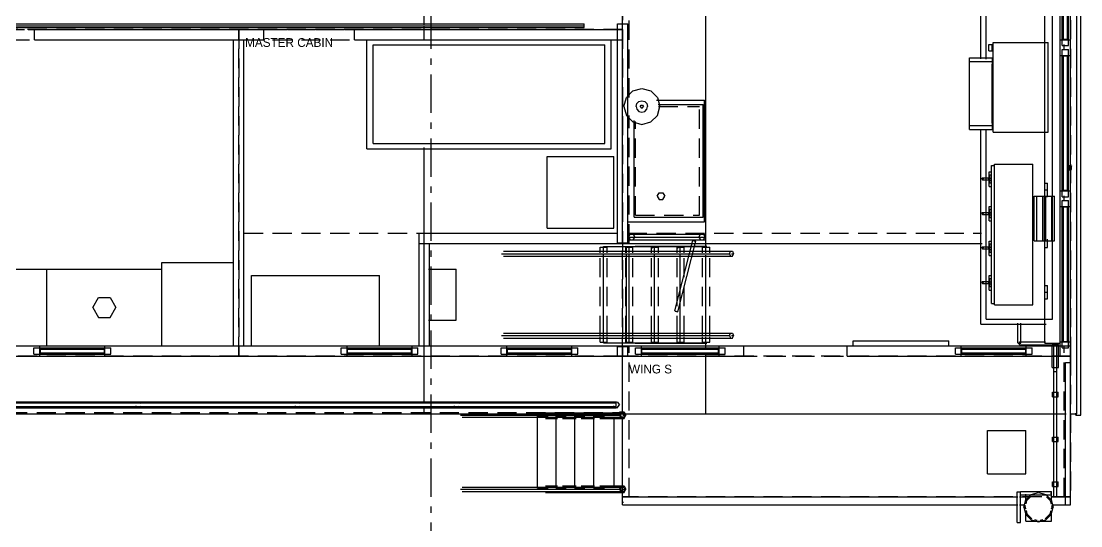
# Model space of a CAD drawing. Extents: x 5 to 836, y 5 to 589.
# Drawn here: x 213 to 378.6, y 383.5 to 462.3 of the extents above; entities that cross this region are included whole.
import ezdxf

# ---------------------------------------------------------------- set-up
doc = ezdxf.new("R2010")
doc.units = 0
doc.linetypes.add('CENTER', pattern=[10, 6, -1.5, 1, -1.5])
doc.linetypes.add('DASHED', pattern=[4.5, 3, -1.5])
for name, color, linetype in [('CENTRE', 4, 'CENTER'), ('CUT', 7, 'CONTINUOUS'), ('DETAIL', 8, 'CONTINUOUS'), ('GA', 4, 'DASHED'), ('GA-TEXT', 4, 'CONTINUOUS'), ('MARKING', 4, 'DASHED'), ('OUTLINE', 7, 'CONTINUOUS')]:
    doc.layers.add(name, color=color, linetype=linetype)

msp = doc.modelspace()

# ---------------------------------------------------------------- linework, layer by layer
at = {"layer": 'CENTRE'}
msp.add_line((277, 564), (277, 377), dxfattribs=at)
at = {"layer": 'CUT'}
for p, q in [((375.9, 459.5), (375.9, 480.5)), ((376.5, 459.5), (376.5, 480.5)), ((215.08, 461), (250.92, 461)), ((215.08, 459.4), (215.08, 461)), ((250.92, 459.4), (250.92, 461)), ((265.08, 461), (307, 461)), ((265.08, 459.4), (265.08, 461)), ((306.2, 461.92), (307.8, 461.92)), ((306.2, 427.6), (306.2, 461.92)), ((307, 459.4), (307, 461)), ((307.8, 427.68), (307.8, 461.92)), ((215.08, 459.4), (250.92, 459.4)), ((246.2, 411.6), (246.2, 459.4)), ((247.8, 411.6), (247.8, 459.4)), ((265.08, 459.4), (307, 459.4)), ((364.9, 459), (373.5, 459)), ((364.9, 445), (364.9, 459)), ((373.5, 445), (373.5, 459)), ((375.4, 456.98), (375.4, 459.42)), ((375.4, 459.42), (377, 459.42)), ((375.7, 459.5), (376.7, 459.5)), ((375.7, 458.5), (375.7, 459.5)), ((376.7, 458.5), (376.7, 459.5)), ((377, 456.98), (377, 459.42)), ((375.7, 458.5), (376.7, 458.5)), ((375.7, 456.9), (375.7, 457.9)), ((375.7, 457.9), (376.7, 457.9)), ((376.7, 456.9), (376.7, 457.9)), ((361.2, 445.41), (361.2, 456.6)), ((361.2, 456.6), (364.8, 456.6)), ((361.2, 456), (364.8, 456)), ((364.8, 445.4), (364.8, 456.59)), ((375.4, 456.98), (377, 456.98)), ((375.7, 456.9), (376.7, 456.9)), ((375.9, 435.9), (375.9, 456.9)), ((376.5, 435.9), (376.5, 456.9)), ((309.1, 449), (309.22, 449.45)), ((309.1, 449), (309.22, 448.55)), ((309.22, 449.45), (309.55, 449.78)), ((309.55, 449.78), (310, 449.9)), ((310, 449.9), (310.45, 449.78)), ((310.45, 449.78), (310.78, 449.45)), ((310.78, 449.45), (310.9, 449)), ((310.78, 448.55), (310.9, 449)), ((309.22, 448.55), (309.55, 448.22)), ((309.55, 448.22), (310, 448.1)), ((310, 448.1), (310.45, 448.22)), ((310.45, 448.22), (310.78, 448.55)), ((361.2, 446), (364.8, 446)), ((361.2, 445.4), (364.8, 445.4)), ((364.9, 445), (373.5, 445)), ((295.2, 441.2), (305.6, 441.2)), ((295.2, 430), (295.2, 441.2)), ((305.6, 430), (305.6, 441.2)), ((376.51, 439.34), (376.51, 439.55)), ((376.52, 439.56), (376.74, 439.56)), ((376.52, 439.32), (376.74, 439.32)), ((376.75, 439.34), (376.75, 439.55)), ((376.82, 439.22), (376.82, 439.66)), ((376.85, 439.69), (377.11, 439.69)), ((376.85, 439.19), (377.11, 439.19)), ((377.14, 439.22), (377.14, 439.66)), ((375.4, 433.38), (375.4, 435.82)), ((375.4, 435.82), (377, 435.82)), ((375.7, 435.9), (376.7, 435.9)), ((375.7, 434.9), (375.7, 435.9)), ((376.7, 434.9), (376.7, 435.9)), ((377, 433.38), (377, 435.82)), ((375.7, 434.9), (376.7, 434.9)), ((375.7, 433.3), (375.7, 434.3)), ((375.7, 434.3), (376.7, 434.3)), ((376.7, 433.3), (376.7, 434.3)), ((375.4, 433.38), (377, 433.38)), ((375.7, 433.3), (376.7, 433.3)), ((375.9, 412.3), (375.9, 433.3)), ((376.5, 412.3), (376.5, 433.3)), ((275.2, 429.2), (306.2, 429.2)), ((275.2, 411.6), (275.2, 429.2)), ((295.2, 430), (305.6, 430)), ((275.2, 427.6), (306.2, 427.6)), ((276.8, 411.6), (276.8, 427.6)), ((306.2, 427.68), (307.8, 427.68)), ((235, 411.6), (235, 424.6)), ((235, 424.6), (246.2, 424.6)), ((343, 412.4), (358, 412.4)), ((343, 411.6), (343, 412.4)), ((358, 411.6), (358, 412.4)), ((176.08, 411.6), (215.92, 411.6)), ((215, 411.3), (216, 411.3)), ((215, 410.3), (215, 411.3)), ((215.92, 410), (215.92, 411.6)), ((216, 410.3), (216, 411.3)), ((216, 411.1), (226, 411.1)), ((226, 410.3), (226, 411.3)), ((226, 411.3), (227, 411.3)), ((226.08, 411.6), (263.92, 411.6)), ((226.08, 410), (226.08, 411.6)), ((227, 410.3), (227, 411.3)), ((263, 411.3), (264, 411.3)), ((263, 410.3), (263, 411.3)), ((263.92, 410), (263.92, 411.6)), ((264, 410.3), (264, 411.3)), ((264, 411.1), (274, 411.1)), ((274, 410.3), (274, 411.3)), ((274, 411.3), (275, 411.3)), ((274.08, 411.6), (288.92, 411.6)), ((274.08, 410), (274.08, 411.6)), ((275, 410.3), (275, 411.3)), ((288, 411.3), (289, 411.3)), ((288, 410.3), (288, 411.3)), ((288.92, 410), (288.92, 411.6)), ((289, 410.3), (289, 411.3)), ((289, 411.1), (299, 411.1)), ((299, 410.3), (299, 411.3)), ((299, 411.3), (300, 411.3)), ((299.08, 411.6), (309.92, 411.6)), ((299.08, 410), (299.08, 411.6)), ((300, 410.3), (300, 411.3)), ((306.2, 411.52), (307.8, 411.52)), ((306.2, 410), (306.2, 411.52)), ((307, 410), (307, 411.6)), ((307.8, 410), (307.8, 411.52)), ((309, 411.3), (310, 411.3)), ((309, 410.3), (309, 411.3)), ((309.92, 410), (309.92, 411.6)), ((310, 410.3), (310, 411.3)), ((310, 411.1), (322, 411.1)), ((322, 410.3), (322, 411.3)), ((322, 411.3), (323, 411.3)), ((322.08, 411.6), (325.92, 411.6)), ((322.08, 410), (322.08, 411.6)), ((323, 410.3), (323, 411.3)), ((325.92, 410), (325.92, 411.6)), ((342.08, 411.6), (359.92, 411.6)), ((342.08, 410), (342.08, 411.6)), ((359, 411.3), (360, 411.3)), ((359, 410.3), (359, 411.3)), ((359.92, 410), (359.92, 411.6)), ((360, 410.3), (360, 411.3)), ((360, 411.1), (370, 411.1)), ((370, 410.3), (370, 411.3)), ((370, 411.3), (371, 411.3)), ((370.08, 410), (370.08, 411.6)), ((370.08, 411.6), (377, 411.6)), ((371, 410.3), (371, 411.3)), ((375.4, 412.22), (377, 412.22)), ((375.4, 410), (375.4, 412.22)), ((375.7, 412.3), (376.7, 412.3)), ((375.7, 411.3), (375.7, 412.3)), ((375.7, 411.3), (376.7, 411.3)), ((376.7, 411.3), (376.7, 412.3)), ((377, 410), (377, 412.22)), ((176.08, 410), (215.92, 410)), ((215, 410.3), (216, 410.3)), ((216, 410.5), (226, 410.5)), ((226, 410.3), (227, 410.3)), ((226.08, 410), (263.92, 410)), ((263, 410.3), (264, 410.3)), ((264, 410.5), (274, 410.5)), ((274, 410.3), (275, 410.3)), ((274.08, 410), (288.92, 410)), ((288, 410.3), (289, 410.3)), ((289, 410.5), (299, 410.5)), ((299, 410.3), (300, 410.3)), ((299.08, 410), (309.92, 410)), ((309, 410.3), (310, 410.3)), ((310, 410.5), (322, 410.5)), ((322, 410.3), (323, 410.3)), ((322.08, 410), (325.92, 410)), ((342.08, 410), (359.92, 410)), ((359, 410.3), (360, 410.3)), ((360, 410.5), (370, 410.5)), ((370, 410.3), (371, 410.3)), ((370.08, 410), (377, 410))]:
    msp.add_line(p, q, dxfattribs=at)
at = {"layer": 'DETAIL'}
for p, q in [((377, 386.8), (377, 553.2)), ((307, 427.6), (307, 539.09)), ((320, 426.19), (320, 539)), ((378, 401), (378, 539)), ((378.6, 400.8), (378.6, 539.2)), ((375.4, 410), (375.4, 530)), ((373, 412), (373, 528)), ((363, 456.42), (363, 525)), ((363.8, 456.36), (363.8, 524.2)), ((374.2, 415.8), (374.2, 524.2)), ((375.7, 458.5), (375.7, 481.5)), ((375.9, 459.5), (375.9, 480.5)), ((376.5, 459.5), (376.5, 480.5)), ((376.7, 458.5), (376.7, 481.5)), ((276, 461.74), (276, 478.26)), ((103, 461.88), (301, 461.88)), ((103, 461.6), (301, 461.6)), ((103, 461.32), (301, 461.32)), ((215.08, 461), (250.92, 461)), ((215.08, 459.4), (215.08, 461)), ((250.92, 459.4), (250.92, 461)), ((265.08, 461), (307, 461)), ((265.08, 459.4), (265.08, 461)), ((276, 459.36), (276, 461.47)), ((301, 461.32), (301, 461.88)), ((306.2, 461.92), (307.8, 461.92)), ((306.2, 427.6), (306.2, 461.92)), ((307.8, 449.9), (307.8, 461.92)), ((215.08, 459.4), (250.92, 459.4)), ((246.2, 411.6), (246.2, 459.4)), ((247.8, 411.6), (247.8, 459.4)), ((265.08, 459.4), (307, 459.4)), ((267, 442.4), (267, 459.4)), ((305.2, 442.4), (305.2, 459.4)), ((375.4, 459.42), (377, 459.42)), ((375.7, 459.5), (376.7, 459.5)), ((268, 458.6), (304.2, 458.6)), ((268, 443.2), (268, 458.6)), ((304.2, 443.2), (304.2, 458.6)), ((364.2, 457.7), (364.2, 458.7)), ((364.76, 457.7), (364.76, 458.7)), ((375.7, 458.5), (376.7, 458.5)), ((375.7, 434.9), (375.7, 457.9)), ((375.7, 457.9), (376.7, 457.9)), ((376.7, 434.9), (376.7, 457.9)), ((361.2, 445.4), (361.2, 456.6)), ((361.2, 456.6), (364.8, 456.6)), ((361.2, 456), (364.8, 456)), ((364.8, 445.4), (364.8, 456.6)), ((375.4, 456.98), (377, 456.98)), ((375.7, 456.9), (376.7, 456.9)), ((375.9, 435.9), (375.9, 456.9)), ((376.5, 435.9), (376.5, 456.9)), ((307.58, 450.4), (308.6, 451.42)), ((308.6, 451.42), (310, 451.8)), ((310, 451.8), (311.4, 451.42)), ((311.4, 451.42), (312.42, 450.4)), ((307.2, 449), (307.58, 450.4)), ((307.2, 449), (307.58, 447.6)), ((309.76, 449), (309.88, 449.21)), ((309.76, 449), (309.88, 448.79)), ((309.88, 449.21), (310.12, 449.21)), ((309.88, 448.79), (310.12, 448.79)), ((310.12, 449.21), (310.24, 449)), ((310.12, 448.79), (310.24, 449)), ((312.27, 450), (319.8, 450)), ((312.42, 450.4), (312.8, 449)), ((312.42, 447.6), (312.8, 449)), ((319.8, 431), (319.8, 450)), ((307.58, 447.6), (308.6, 446.58)), ((307.8, 427.68), (307.8, 448.08)), ((311.4, 446.58), (312.42, 447.6)), ((308.6, 446.58), (310, 446.2)), ((310, 446.2), (311.4, 446.58)), ((361.2, 446), (364.8, 446)), ((361.2, 445.4), (364.8, 445.4)), ((363, 415), (363, 445.37)), ((363.8, 415.8), (363.8, 445.45)), ((267, 442.4), (305.2, 442.4)), ((268, 443.2), (304.2, 443.2)), ((276, 402.81), (276, 442.57)), ((295.2, 441.2), (305.6, 441.2)), ((295.2, 430), (295.2, 441.2)), ((305.6, 430), (305.6, 441.2)), ((364.66, 439.8), (365.1, 439.8)), ((364.66, 418.2), (364.66, 439.8)), ((365.1, 440), (371.1, 440)), ((365.1, 418), (365.1, 440)), ((371.1, 418), (371.1, 440)), ((363.18, 437.7), (363.21, 437.81)), ((363.18, 437.7), (363.21, 437.59)), ((363.21, 437.81), (363.25, 437.86)), ((363.21, 437.59), (363.25, 437.54)), ((363.25, 437.86), (363.3, 437.81)), ((363.25, 437.54), (363.3, 437.59)), ((363.3, 437.59), (363.32, 437.7)), ((363.32, 437.82), (363.34, 437.7)), ((364.18, 437.7), (364.2, 437.81)), ((364.18, 437.7), (364.2, 437.59)), ((364.2, 437.81), (364.25, 437.86)), ((364.2, 437.59), (364.25, 437.54)), ((364.25, 437.86), (364.29, 437.81)), ((364.25, 437.54), (364.29, 437.59)), ((364.26, 437.82), (364.26, 438.78)), ((364.26, 436.52), (364.26, 437.48)), ((364.29, 437.81), (364.31, 437.7)), ((364.29, 437.59), (364.31, 437.7)), ((364.32, 437.06), (364.32, 438.34)), ((364.6, 437.06), (364.6, 438.34)), ((373, 437.04), (373.4, 437.04)), ((373, 436), (373.4, 436)), ((373.4, 434.96), (373.4, 437.04)), ((375.4, 435.82), (377, 435.82)), ((375.7, 435.9), (376.7, 435.9)), ((312.4, 435), (312.7, 435.52)), ((312.4, 435), (312.7, 434.48)), ((312.7, 435.52), (313.3, 435.52)), ((312.7, 434.48), (313.3, 434.48)), ((313.3, 435.52), (313.6, 435)), ((313.3, 434.48), (313.6, 435)), ((371.3, 428), (371.3, 435)), ((371.3, 435), (374.5, 435)), ((371.75, 428), (371.75, 435)), ((372.65, 428), (372.65, 435)), ((372.7, 428), (372.7, 435)), ((373, 434.96), (373.4, 434.96)), ((373.1, 428), (373.1, 435)), ((373.15, 428), (373.15, 435)), ((374.05, 428), (374.05, 435)), ((374.5, 428), (374.5, 435)), ((375.7, 434.9), (376.7, 434.9)), ((375.7, 411.3), (375.7, 434.3)), ((375.7, 434.3), (376.7, 434.3)), ((376.7, 411.3), (376.7, 434.3)), ((363.18, 432.3), (363.21, 432.41)), ((363.18, 432.3), (363.21, 432.19)), ((363.21, 432.41), (363.25, 432.46)), ((363.25, 432.46), (363.3, 432.41)), ((363.3, 432.41), (363.32, 432.3)), ((363.3, 432.19), (363.32, 432.3)), ((364.18, 432.3), (364.2, 432.41)), ((364.18, 432.3), (364.2, 432.19)), ((364.2, 432.41), (364.25, 432.46)), ((364.25, 432.46), (364.29, 432.41)), ((364.26, 432.42), (364.26, 433.38)), ((364.29, 432.41), (364.31, 432.3)), ((364.29, 432.19), (364.31, 432.3)), ((364.32, 431.66), (364.32, 432.94)), ((364.6, 431.66), (364.6, 432.94)), ((375.4, 433.38), (377, 433.38)), ((375.7, 433.3), (376.7, 433.3)), ((375.9, 412.3), (375.9, 433.3)), ((376.5, 412.3), (376.5, 433.3)), ((307.8, 431), (319.8, 431)), ((363.21, 432.19), (363.25, 432.14)), ((363.25, 432.14), (363.3, 432.19)), ((364.2, 432.19), (364.25, 432.14)), ((364.25, 432.14), (364.29, 432.19)), ((364.26, 431.12), (364.26, 432.08)), ((275.2, 429.2), (306.2, 429.2)), ((275.2, 411.6), (275.2, 429.2)), ((295.2, 430), (305.6, 430)), ((307.8, 429.03), (320, 429.03)), ((307.9, 428.6), (308.15, 429.03)), ((308.65, 429.03), (308.9, 428.6)), ((318.9, 428.6), (319.15, 429.03)), ((319.65, 429.03), (319.9, 428.6)), ((373, 429.03), (373.13, 429.03)), ((275.2, 427.6), (363.17, 427.6)), ((276.8, 411.6), (276.8, 427.6)), ((306.2, 427.68), (307.8, 427.68)), ((307.8, 428.6), (320, 428.6)), ((307.8, 428.17), (320, 428.17)), ((307.9, 428.6), (308.15, 428.17)), ((308.65, 428.17), (308.9, 428.6)), ((317.97, 428.06), (318.4, 427.95)), ((318.32, 427.97), (318.43, 427.94)), ((318.9, 428.6), (319.15, 428.17)), ((319.65, 428.17), (319.9, 428.6)), ((364.26, 427.02), (364.26, 427.98)), ((364.32, 426.26), (364.32, 427.54)), ((364.6, 426.26), (364.6, 427.54)), ((371.3, 428), (374.5, 428)), ((373.4, 426.96), (373.4, 428.26)), ((376.86, 427.6), (377, 427.6)), ((288.06, 426), (323.69, 426)), ((288.38, 426.38), (324.15, 426.38)), ((288.38, 425.62), (324.15, 425.62)), ((304, 427.1), (320.13, 427.1)), ((304, 426.13), (304, 427.1)), ((304, 413.35), (304, 425.85)), ((307.6, 426.13), (307.6, 427.1)), ((307.6, 413.35), (307.6, 425.85)), ((308, 426.13), (308, 427.1)), ((308, 413.35), (308, 425.85)), ((308.4, 426.96), (308.4, 427.1)), ((308.96, 427.18), (320.14, 427.18)), ((311.6, 426.82), (311.6, 427.1)), ((312, 426.13), (312, 427.1)), ((312, 413.35), (312, 425.85)), ((312.4, 426.96), (312.4, 427.1)), ((315.6, 426.82), (315.6, 427.1)), ((316, 426.13), (316, 427.1)), ((316, 413.35), (316, 425.85)), ((316.4, 426.96), (316.4, 427.1)), ((320, 413.32), (320, 425.79)), ((323.69, 426), (323.85, 426.38)), ((323.69, 426), (323.85, 425.62)), ((324.03, 426), (324.31, 426)), ((324.15, 426.38), (324.31, 426)), ((324.15, 425.62), (324.31, 426)), ((363.18, 426.9), (363.21, 427.01)), ((363.18, 426.9), (363.21, 426.79)), ((363.21, 427.01), (363.25, 427.06)), ((363.21, 426.79), (363.25, 426.74)), ((363.25, 427.06), (363.3, 427.01)), ((363.25, 426.74), (363.3, 426.79)), ((363.3, 427.01), (363.32, 426.9)), ((363.3, 426.79), (363.32, 426.9)), ((364.18, 426.9), (364.2, 427.01)), ((364.18, 426.9), (364.2, 426.79)), ((364.2, 427.01), (364.25, 427.06)), ((364.2, 426.79), (364.25, 426.74)), ((364.25, 427.06), (364.29, 427.01)), ((364.25, 426.74), (364.29, 426.79)), ((364.26, 425.72), (364.26, 426.68)), ((364.29, 427.01), (364.31, 426.9)), ((364.29, 426.79), (364.31, 426.9)), ((373, 426.96), (373.4, 426.96)), ((235, 411.6), (235, 424.6)), ((235, 424.6), (246.2, 424.6)), ((201, 423.6), (235, 423.6)), ((217, 411.6), (217, 423.6)), ((249, 422.6), (269, 422.6)), ((249, 411.6), (249, 422.6)), ((269, 411.6), (269, 422.6)), ((276.67, 423.6), (281, 423.6)), ((281, 415.6), (281, 423.6)), ((364.26, 421.62), (364.26, 422.58)), ((363.18, 421.5), (363.21, 421.61)), ((363.18, 421.5), (363.21, 421.39)), ((363.21, 421.61), (363.25, 421.66)), ((363.21, 421.39), (363.25, 421.34)), ((363.25, 421.66), (363.3, 421.61)), ((363.25, 421.34), (363.3, 421.39)), ((363.3, 421.61), (363.32, 421.5)), ((363.3, 421.39), (363.32, 421.5)), ((364.18, 421.5), (364.2, 421.61)), ((364.18, 421.5), (364.2, 421.39)), ((364.2, 421.61), (364.25, 421.66)), ((364.2, 421.39), (364.25, 421.34)), ((364.25, 421.66), (364.29, 421.61)), ((364.25, 421.34), (364.29, 421.39)), ((364.26, 420.32), (364.26, 421.28)), ((364.29, 421.61), (364.31, 421.5)), ((364.29, 421.39), (364.31, 421.5)), ((364.32, 420.86), (364.32, 422.14)), ((364.6, 420.86), (364.6, 422.14)), ((373, 421.04), (373.4, 421.04)), ((373.4, 418.96), (373.4, 421.04)), ((224.2, 417.6), (225.1, 419.16)), ((225.1, 419.16), (226.9, 419.16)), ((226.9, 419.16), (227.8, 417.6)), ((373, 420), (373.4, 420)), ((224.2, 417.6), (225.1, 416.04)), ((226.9, 416.04), (227.8, 417.6)), ((364.66, 418.2), (365.1, 418.2)), ((365.1, 418), (371.1, 418)), ((373, 418.96), (373.4, 418.96)), ((225.1, 416.04), (226.9, 416.04)), ((315.17, 417.06), (315.28, 417.03)), ((315.2, 417.05), (315.63, 416.94)), ((315.28, 417.03), (315.46, 416.99)), ((363.8, 415.8), (374.2, 415.8)), ((276.67, 415.6), (281, 415.6)), ((363, 415), (373.17, 415)), ((375.26, 415), (375.4, 415)), ((288.06, 413.2), (323.69, 413.2)), ((288.38, 413.58), (324.15, 413.58)), ((288.38, 412.82), (324.15, 412.82)), ((304, 412.1), (304, 413.07)), ((307.6, 412.1), (307.6, 413.07)), ((308, 412.1), (308, 413.07)), ((312, 412.1), (312, 413.07)), ((316, 412.1), (316, 413.07)), ((320, 411.32), (320, 413.04)), ((323.69, 413.2), (323.85, 413.58)), ((323.69, 413.2), (323.85, 412.82)), ((324.03, 413.2), (324.31, 413.2)), ((324.15, 413.58), (324.31, 413.2)), ((324.15, 412.82), (324.31, 413.2)), ((343, 412.4), (358, 412.4)), ((343, 411.6), (343, 412.4)), ((358, 411.6), (358, 412.4)), ((37, 411.6), (374.37, 411.6)), ((215, 411.3), (227, 411.3)), ((215, 410.3), (215, 411.3)), ((215.92, 410), (215.92, 411.6)), ((216, 410.3), (216, 411.3)), ((216, 411.1), (226, 411.1)), ((226, 410.3), (226, 411.3)), ((226.08, 410), (226.08, 411.6)), ((227, 410.3), (227, 411.3)), ((263, 411.3), (275, 411.3)), ((263, 410.3), (263, 411.3)), ((263.92, 410), (263.92, 411.6)), ((264, 410.3), (264, 411.3)), ((264, 411.1), (274, 411.1)), ((274, 410.3), (274, 411.3)), ((274.08, 410), (274.08, 411.6)), ((275, 410.3), (275, 411.3)), ((288, 411.3), (300, 411.3)), ((288, 410.3), (288, 411.3)), ((288.92, 410), (288.92, 411.6)), ((289, 410.3), (289, 411.3)), ((289, 411.1), (299, 411.1)), ((299, 410.3), (299, 411.3)), ((299.08, 410), (299.08, 411.6)), ((300, 410.3), (300, 411.3)), ((304, 412.1), (320.13, 412.1)), ((306.2, 411.52), (307.8, 411.52)), ((306.2, 410), (306.2, 411.52)), ((307, 401), (307, 411.6)), ((307.8, 410), (307.8, 411.52)), ((308.4, 412.1), (308.4, 412.24)), ((308.96, 412.02), (320.14, 412.02)), ((309, 411.3), (323, 411.3)), ((309, 410.3), (309, 411.3)), ((309.92, 410), (309.92, 411.6)), ((310, 410.3), (310, 411.3)), ((310, 411.1), (322, 411.1)), ((311.6, 412.1), (311.6, 412.24)), ((312.4, 412.1), (312.4, 412.24)), ((315.6, 412.1), (315.6, 412.24)), ((316.4, 412.1), (316.4, 412.24)), ((322, 410.3), (322, 411.3)), ((322.08, 410), (322.08, 411.6)), ((323, 410.3), (323, 411.3)), ((325.92, 410), (325.92, 411.6)), ((342.08, 410), (342.08, 411.6)), ((359, 410.3), (359, 411.3)), ((359, 411.3), (371, 411.3)), ((359.92, 410), (359.92, 411.6)), ((360, 410.3), (360, 411.3)), ((360, 411.1), (370, 411.1)), ((368.79, 412), (369.21, 412)), ((369, 411.79), (369, 412.21)), ((370, 410.3), (370, 411.3)), ((370.08, 410), (370.08, 411.6)), ((371, 410.3), (371, 411.3)), ((373, 412), (375.4, 412)), ((374.1, 411.8), (375.1, 411.8)), ((374.6, 411.79), (374.6, 412)), ((374.62, 411.6), (375.75, 411.6)), ((375.4, 412.22), (377, 412.22)), ((375.7, 412.3), (376.7, 412.3)), ((375.7, 411.3), (376.7, 411.3)), ((376.72, 411.6), (377, 411.6)), ((37, 410), (325.92, 410)), ((215, 410.3), (227, 410.3)), ((216, 410.5), (226, 410.5)), ((263, 410.3), (275, 410.3)), ((264, 410.5), (274, 410.5)), ((288, 410.3), (300, 410.3)), ((289, 410.5), (299, 410.5)), ((309, 410.3), (323, 410.3)), ((310, 410.5), (322, 410.5)), ((320, 401), (320, 410.24)), ((342.08, 410), (374.37, 410)), ((359, 410.3), (371, 410.3)), ((360, 410.5), (370, 410.5)), ((375.06, 410), (377, 410)), ((374.1, 408.2), (375.1, 408.2)), ((374.36, 407.6), (374.84, 407.6)), ((376.2, 386.8), (376.2, 409)), ((376.2, 409), (377, 409)), ((374.15, 404.35), (375.05, 404.35)), ((374.15, 403.65), (374.15, 404.35)), ((375.05, 403.65), (375.05, 404.35)), ((107, 402.88), (306, 402.88)), ((107, 402.69), (306, 402.69)), ((230.97, 402.69), (231.53, 402.88)), ((230.97, 402.58), (230.97, 402.69)), ((231.53, 402.88), (231.74, 402.59)), ((255.85, 402.69), (256.4, 402.88)), ((255.85, 402.58), (255.85, 402.69)), ((256.4, 402.88), (256.61, 402.59)), ((280.72, 402.69), (281.28, 402.88)), ((280.72, 402.58), (280.72, 402.69)), ((281.28, 402.88), (281.49, 402.59)), ((305.6, 402.69), (306.15, 402.88)), ((305.6, 402.58), (305.6, 402.69)), ((306, 401.92), (306, 402.88)), ((306.15, 402.88), (306.5, 402.4)), ((374.15, 403.65), (375.05, 403.65)), ((107, 402.11), (306, 402.11)), ((107.28, 401.92), (306, 401.92)), ((107.42, 401), (376.32, 401)), ((230.97, 402.11), (230.97, 402.22)), ((230.97, 402.11), (231.53, 401.92)), ((231.53, 401.92), (231.74, 402.21)), ((255.85, 402.11), (255.85, 402.22)), ((255.85, 402.11), (256.4, 401.92)), ((256.4, 401.92), (256.61, 402.21)), ((276, 401), (276, 401.98)), ((280.72, 402.11), (280.72, 402.22)), ((280.72, 402.11), (281.28, 401.92)), ((281.28, 401.92), (281.49, 402.21)), ((281.66, 400.8), (306.68, 400.8)), ((293.33, 401.15), (307.16, 401.15)), ((305.6, 402.11), (305.6, 402.22)), ((305.6, 402.11), (306.15, 401.92)), ((306.15, 401.92), (306.5, 402.4)), ((306.48, 401.32), (307.24, 401.32)), ((306.56, 400.9), (306.76, 401.32)), ((306.68, 400.8), (306.84, 401.15)), ((306.68, 400.8), (306.84, 400.45)), ((307.04, 400.8), (307.32, 400.8)), ((307.16, 401.15), (307.32, 400.8)), ((307.16, 400.45), (307.32, 400.8)), ((307.24, 401.32), (307.48, 400.8)), ((307.24, 400.28), (307.48, 400.8)), ((376.88, 401), (378, 401)), ((377.8, 400.8), (377.8, 401.08)), ((377.8, 400.8), (378.6, 400.8)), ((281.91, 400.45), (307.16, 400.45)), ((293.71, 389.4), (293.71, 400.6)), ((293.71, 400.6), (295.38, 400.6)), ((294.94, 400.28), (296.79, 400.28)), ((296.63, 389.4), (296.63, 400.6)), ((296.63, 400.6), (298.16, 400.6)), ((297.58, 400.28), (299.72, 400.28)), ((299.55, 389.4), (299.55, 400.6)), ((299.55, 400.6), (301.08, 400.6)), ((300.5, 400.28), (302.59, 400.28)), ((302.48, 389.4), (302.48, 400.6)), ((302.48, 400.6), (304.15, 400.6)), ((303.42, 400.28), (307.24, 400.28)), ((305.68, 389.54), (305.68, 400.46)), ((306.56, 400.7), (306.76, 400.28)), ((307, 389.43), (307, 400.59)), ((364, 391.6), (364, 398.4)), ((364, 398.4), (370, 398.4)), ((370, 391.6), (370, 398.4)), ((374.15, 396.65), (374.15, 397.35)), ((374.15, 397.35), (375.05, 397.35)), ((374.15, 396.65), (375.05, 396.65)), ((375.05, 396.65), (375.05, 397.35)), ((364, 391.6), (370, 391.6)), ((281.66, 389.2), (306.68, 389.2)), ((281.91, 389.55), (307.16, 389.55)), ((293.71, 389.4), (295.38, 389.4)), ((294.94, 389.72), (296.79, 389.72)), ((296.63, 389.4), (298.16, 389.4)), ((297.58, 389.72), (299.72, 389.72)), ((299.55, 389.4), (301.08, 389.4)), ((300.5, 389.72), (302.59, 389.72)), ((302.48, 389.4), (304.15, 389.4)), ((303.42, 389.72), (307.24, 389.72)), ((306.56, 389.3), (306.76, 389.72)), ((306.68, 389.2), (306.84, 389.55)), ((306.68, 389.2), (306.84, 388.85)), ((307.04, 389.2), (307.32, 389.2)), ((307.16, 389.55), (307.32, 389.2)), ((307.16, 388.85), (307.32, 389.2)), ((307.24, 389.72), (307.48, 389.2)), ((307.24, 388.68), (307.48, 389.2)), ((374.15, 389.65), (374.15, 390.35)), ((374.15, 390.35), (375.05, 390.35)), ((374.15, 389.65), (375.05, 389.65)), ((375.05, 389.65), (375.05, 390.35)), ((281.91, 388.85), (307.16, 388.85)), ((294.94, 388.68), (307.24, 388.68)), ((306.56, 389.1), (306.76, 388.68)), ((307, 386.8), (307, 389.01)), ((307, 388), (368.76, 388)), ((368.65, 388.8), (369.15, 388.8)), ((368.65, 384), (368.65, 388.8)), ((369.04, 388), (370.15, 388)), ((369.15, 388.85), (374, 388.85)), ((369.15, 384), (369.15, 388.85)), ((369.15, 388.35), (374, 388.35)), ((369.7, 386.4), (370.01, 387.55)), ((370, 386.95), (370, 388.46)), ((370.01, 387.55), (370.85, 388.39)), ((370.18, 387.45), (370.76, 388.03)), ((370.85, 388.39), (372, 388.7)), ((372, 388.7), (373.15, 388.39)), ((373.15, 388.39), (373.99, 387.55)), ((373.24, 388.03), (373.82, 387.45)), ((373.86, 388.6), (374, 388.6)), ((373.93, 388), (377, 388)), ((373.99, 387.55), (374.3, 386.4)), ((374, 386.95), (374, 388.85)), ((307, 387.2), (307.14, 387.2)), ((307, 386.8), (368.76, 386.8)), ((369.04, 386.8), (369.87, 386.8)), ((369.7, 386.4), (370.01, 385.25)), ((369.9, 386.4), (369.97, 386.66)), ((369.9, 386.4), (369.97, 386.14)), ((370, 384.2), (370, 385.85)), ((370.04, 386.93), (370.18, 387.45)), ((370.04, 385.88), (370.18, 385.35)), ((373.82, 387.45), (373.96, 386.93)), ((373.82, 385.35), (373.96, 385.88)), ((373.99, 385.25), (374.3, 386.4)), ((374, 384.2), (374, 385.85)), ((374.03, 386.66), (374.1, 386.4)), ((374.03, 386.14), (374.1, 386.4)), ((374.07, 386.8), (377, 386.8)), ((376.86, 387.2), (377, 387.2)), ((370, 384.2), (374, 384.2)), ((370.01, 385.25), (370.85, 384.41)), ((370.18, 385.35), (370.95, 384.58)), ((370.85, 384.41), (372, 384.1)), ((371.34, 384.48), (371.74, 384.37)), ((372, 384.1), (373.15, 384.41)), ((372.26, 384.37), (372.66, 384.48)), ((373.05, 384.58), (373.82, 385.35)), ((373.15, 384.41), (373.99, 385.25)), ((368.65, 384), (369.15, 384))]:
    msp.add_line(p, q, dxfattribs=at)
at = {"layer": 'GA'}
for p, q in [((307, 410), (307, 530)), ((377, 530), (377, 410)), ((307, 479), (307, 461)), ((307, 461), (37, 461)), ((197, 461), (247, 461)), ((247, 461), (247, 410)), ((247, 461), (307, 461)), ((247, 410), (247, 461)), ((307, 461), (307, 410)), ((247, 410), (197, 410)), ((307, 410), (247, 410)), ((377, 410), (307, 410)), ((307, 410), (377, 410)), ((307, 388), (307, 410)), ((377, 410), (377, 388)), ((377, 388), (307, 388))]:
    msp.add_line(p, q, dxfattribs=at)
at = {"layer": 'MARKING'}
for p, q in [((308, 450.41), (308, 552)), ((307.8, 449.91), (307.8, 528.4)), ((307, 461), (307, 479)), ((38.6, 461), (307, 461)), ((197.8, 459.4), (246.2, 459.4)), ((246.2, 411.6), (246.2, 459.4)), ((247.8, 459.4), (306.2, 459.4)), ((247.8, 411.6), (247.8, 459.4)), ((306.2, 429.2), (306.2, 459.4)), ((375.4, 456.76), (375.4, 459.56)), ((376, 457.83), (376, 458.67)), ((312.61, 449), (319, 449)), ((319, 432), (319, 449)), ((319.8, 449), (319.9, 449)), ((319.8, 432), (319.8, 449)), ((319.9, 432), (319.9, 449)), ((307.8, 429.2), (307.8, 448.09)), ((308, 427.6), (308, 447.61)), ((309, 432), (309, 446.63)), ((375.4, 433.12), (375.4, 436.06)), ((376, 434.18), (376, 435.02)), ((309, 432), (319, 432)), ((319.8, 432), (319.9, 432)), ((247.8, 429.2), (306.2, 429.2)), ((275.2, 411.6), (275.2, 429.2)), ((307.8, 429.2), (363.09, 429.2)), ((320, 426.13), (320, 429.2)), ((308, 427.6), (363.13, 427.6)), ((303.5, 427), (304.6, 427)), ((303.5, 426.16), (303.5, 427)), ((303.5, 413.32), (303.5, 425.88)), ((304.6, 426.16), (304.6, 427)), ((304.6, 413.32), (304.6, 425.88)), ((307.5, 427), (308.6, 427)), ((307.5, 426.16), (307.5, 427)), ((307.5, 413.32), (307.5, 425.88)), ((308.6, 426.16), (308.6, 427)), ((308.6, 413.32), (308.6, 425.88)), ((311.5, 427), (312.6, 427)), ((311.5, 426.16), (311.5, 427)), ((311.5, 413.32), (311.5, 425.88)), ((312.6, 426.16), (312.6, 427)), ((312.6, 413.32), (312.6, 425.88)), ((315.5, 427), (316.6, 427)), ((315.5, 426.16), (315.5, 427)), ((315.5, 413.32), (315.5, 425.88)), ((316.6, 426.16), (316.6, 427)), ((316.6, 413.32), (316.6, 425.88)), ((319.5, 427), (320.6, 427)), ((319.5, 426.16), (319.5, 427)), ((319.5, 413.32), (319.5, 425.88)), ((320, 413.41), (320, 425.85)), ((320.6, 426.16), (320.6, 427)), ((320.6, 413.32), (320.6, 425.88)), ((303.5, 412.2), (303.5, 413.04)), ((304.6, 412.2), (304.6, 413.04)), ((307.5, 412.2), (307.5, 413.04)), ((308.6, 412.2), (308.6, 413.04)), ((311.5, 412.2), (311.5, 413.04)), ((312.6, 412.2), (312.6, 413.04)), ((315.5, 412.2), (315.5, 413.04)), ((316.6, 412.2), (316.6, 413.04)), ((319.5, 412.2), (319.5, 413.04)), ((320, 411.6), (320, 413)), ((320.6, 412.2), (320.6, 413.04)), ((375.4, 411.6), (375.4, 412.44)), ((197.8, 411.6), (216.12, 411.6)), ((225.92, 411.6), (246.2, 411.6)), ((247.8, 411.6), (264.16, 411.6)), ((268.91, 411.6), (275.2, 411.6)), ((303.5, 412.2), (304.6, 412.2)), ((307.5, 412.2), (308.6, 412.2)), ((308, 411.6), (374.32, 411.6)), ((308, 388), (308, 411.6)), ((311.5, 412.2), (312.6, 412.2)), ((315.5, 412.2), (316.6, 412.2)), ((319.5, 412.2), (320.6, 412.2)), ((374.6, 411.6), (375.72, 411.6)), ((376, 388), (376, 411.46)), ((37, 410), (307, 410)), ((307, 401.2), (307, 410)), ((107.42, 401.2), (307, 401.2)), ((308, 388), (368.72, 388)), ((369, 388), (370.12, 388)), ((373.9, 388), (376, 388))]:
    msp.add_line(p, q, dxfattribs=at)
at = {"layer": 'OUTLINE'}
for p, q in [((364.2, 458.7), (364.76, 458.7)), ((364.2, 457.7), (364.76, 457.7)), ((364.76, 446.4), (364.76, 455.6)), ((312.54, 449.3), (319.6, 449.3)), ((319.6, 431.7), (319.6, 449.3)), ((308.8, 431.7), (308.8, 446.79)), ((364.62, 418.5), (364.62, 439.5)), ((376.51, 439.34), (376.51, 439.55)), ((376.52, 439.56), (376.74, 439.56)), ((376.52, 439.32), (376.74, 439.32)), ((376.75, 439.34), (376.75, 439.55)), ((376.76, 439.74), (376.79, 439.77)), ((376.76, 439.14), (376.76, 439.74)), ((376.76, 439.68), (376.79, 439.71)), ((376.76, 439.2), (376.79, 439.17)), ((376.76, 439.14), (376.79, 439.11)), ((376.79, 439.77), (377.01, 439.77)), ((376.79, 439.71), (377.13, 439.71)), ((376.79, 439.17), (377.13, 439.17)), ((376.79, 439.11), (377.01, 439.11)), ((376.82, 439.66), (376.85, 439.69)), ((376.82, 439.22), (376.82, 439.66)), ((376.82, 439.22), (376.85, 439.19)), ((376.85, 439.69), (377.11, 439.69)), ((376.85, 439.19), (377.11, 439.19)), ((377.01, 439.11), (377.04, 439.14)), ((377.02, 439.78), (377.05, 439.75)), ((377.04, 439.14), (377.04, 439.74)), ((377.11, 439.69), (377.14, 439.66)), ((377.11, 439.19), (377.14, 439.22)), ((377.13, 439.71), (377.16, 439.68)), ((377.13, 439.17), (377.16, 439.2)), ((377.14, 439.22), (377.14, 439.66)), ((377.16, 439.2), (377.16, 439.68)), ((363.25, 437.86), (364.25, 437.86)), ((363.25, 437.54), (364.25, 437.54)), ((364.26, 438.78), (364.66, 438.78)), ((364.26, 437.82), (364.53, 437.82)), ((364.26, 437.48), (364.53, 437.48)), ((364.32, 438.34), (364.6, 438.34)), ((364.26, 436.52), (364.66, 436.52)), ((364.32, 437.06), (364.6, 437.06)), ((363.25, 432.46), (364.25, 432.46)), ((364.26, 433.38), (364.66, 433.38)), ((364.26, 432.42), (364.53, 432.42)), ((364.32, 432.94), (364.6, 432.94)), ((308.8, 431.7), (319.6, 431.7)), ((363.25, 432.14), (364.25, 432.14)), ((364.26, 432.08), (364.53, 432.08)), ((364.26, 431.12), (364.66, 431.12)), ((364.32, 431.66), (364.6, 431.66)), ((315.17, 417.06), (317.97, 428.06)), ((315.63, 416.94), (318.43, 427.94)), ((317.97, 428.06), (318.43, 427.94)), ((364.26, 427.98), (364.66, 427.98)), ((364.32, 427.54), (364.6, 427.54)), ((363.25, 427.06), (364.25, 427.06)), ((363.25, 426.74), (364.25, 426.74)), ((364.26, 427.02), (364.53, 427.02)), ((364.26, 426.68), (364.53, 426.68)), ((364.26, 425.72), (364.66, 425.72)), ((364.32, 426.26), (364.6, 426.26)), ((364.26, 422.58), (364.66, 422.58)), ((363.25, 421.66), (364.25, 421.66)), ((363.25, 421.34), (364.25, 421.34)), ((364.26, 421.62), (364.53, 421.62)), ((364.26, 421.28), (364.53, 421.28)), ((364.32, 422.14), (364.6, 422.14)), ((364.32, 420.86), (364.6, 420.86)), ((364.26, 420.32), (364.66, 420.32)), ((315.17, 417.06), (315.63, 416.94)), ((368.76, 412), (368.76, 415.17)), ((369.24, 412), (369.24, 415.17)), ((369, 412.24), (373.1, 412.24)), ((369, 411.76), (374.6, 411.76)), ((374.1, 408.2), (374.1, 411.8)), ((374.36, 388.02), (374.36, 412)), ((374.84, 388.02), (374.84, 412)), ((375.1, 408.2), (375.1, 411.8))]:
    msp.add_line(p, q, dxfattribs=at)

# ---------------------------------------------------------------- texts
at = {"layer": 'GA-TEXT'}
for s, p in [('MASTER CABIN', (248, 458.3)), ('WING S', (308, 407.3))]:
    msp.add_text(s, height=1.37, dxfattribs=at).set_placement(p)

doc.saveas('drawing.dxf')
